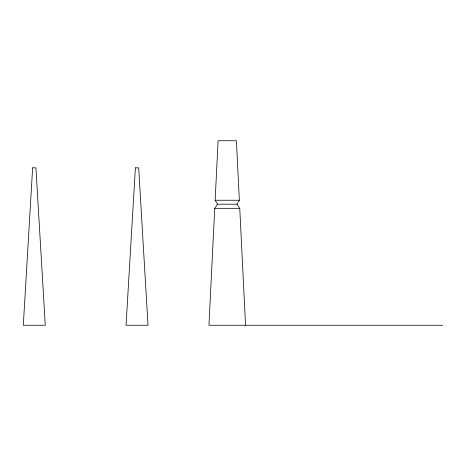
<?xml version="1.0" encoding="UTF-8"?>
<svg xmlns="http://www.w3.org/2000/svg" width="466" height="466" viewBox="0 0 466 466"><rect width="100%" height="100%" fill="white"/><g stroke="black" fill="none" stroke-linecap="round" stroke-linejoin="round"><path stroke-width="0.7" d="M245.553 325.251L239.751 208.331L236.967 204.201L217.535 204.201L214.744 208.331L208.943 325.251L442.7 325.251M217.535 204.201L215.146 200.246L218.094 140.749L236.402 140.749L239.349 200.246L236.967 204.201M215.146 200.246L239.349 200.246M214.744 208.331L239.751 208.331M32.637 167.842L23.3 325.251L45.266 325.251L35.929 167.842L32.637 167.842M135.385 167.842L126.053 325.251L148.013 325.251L138.682 167.842L135.385 167.842"/></g></svg>
